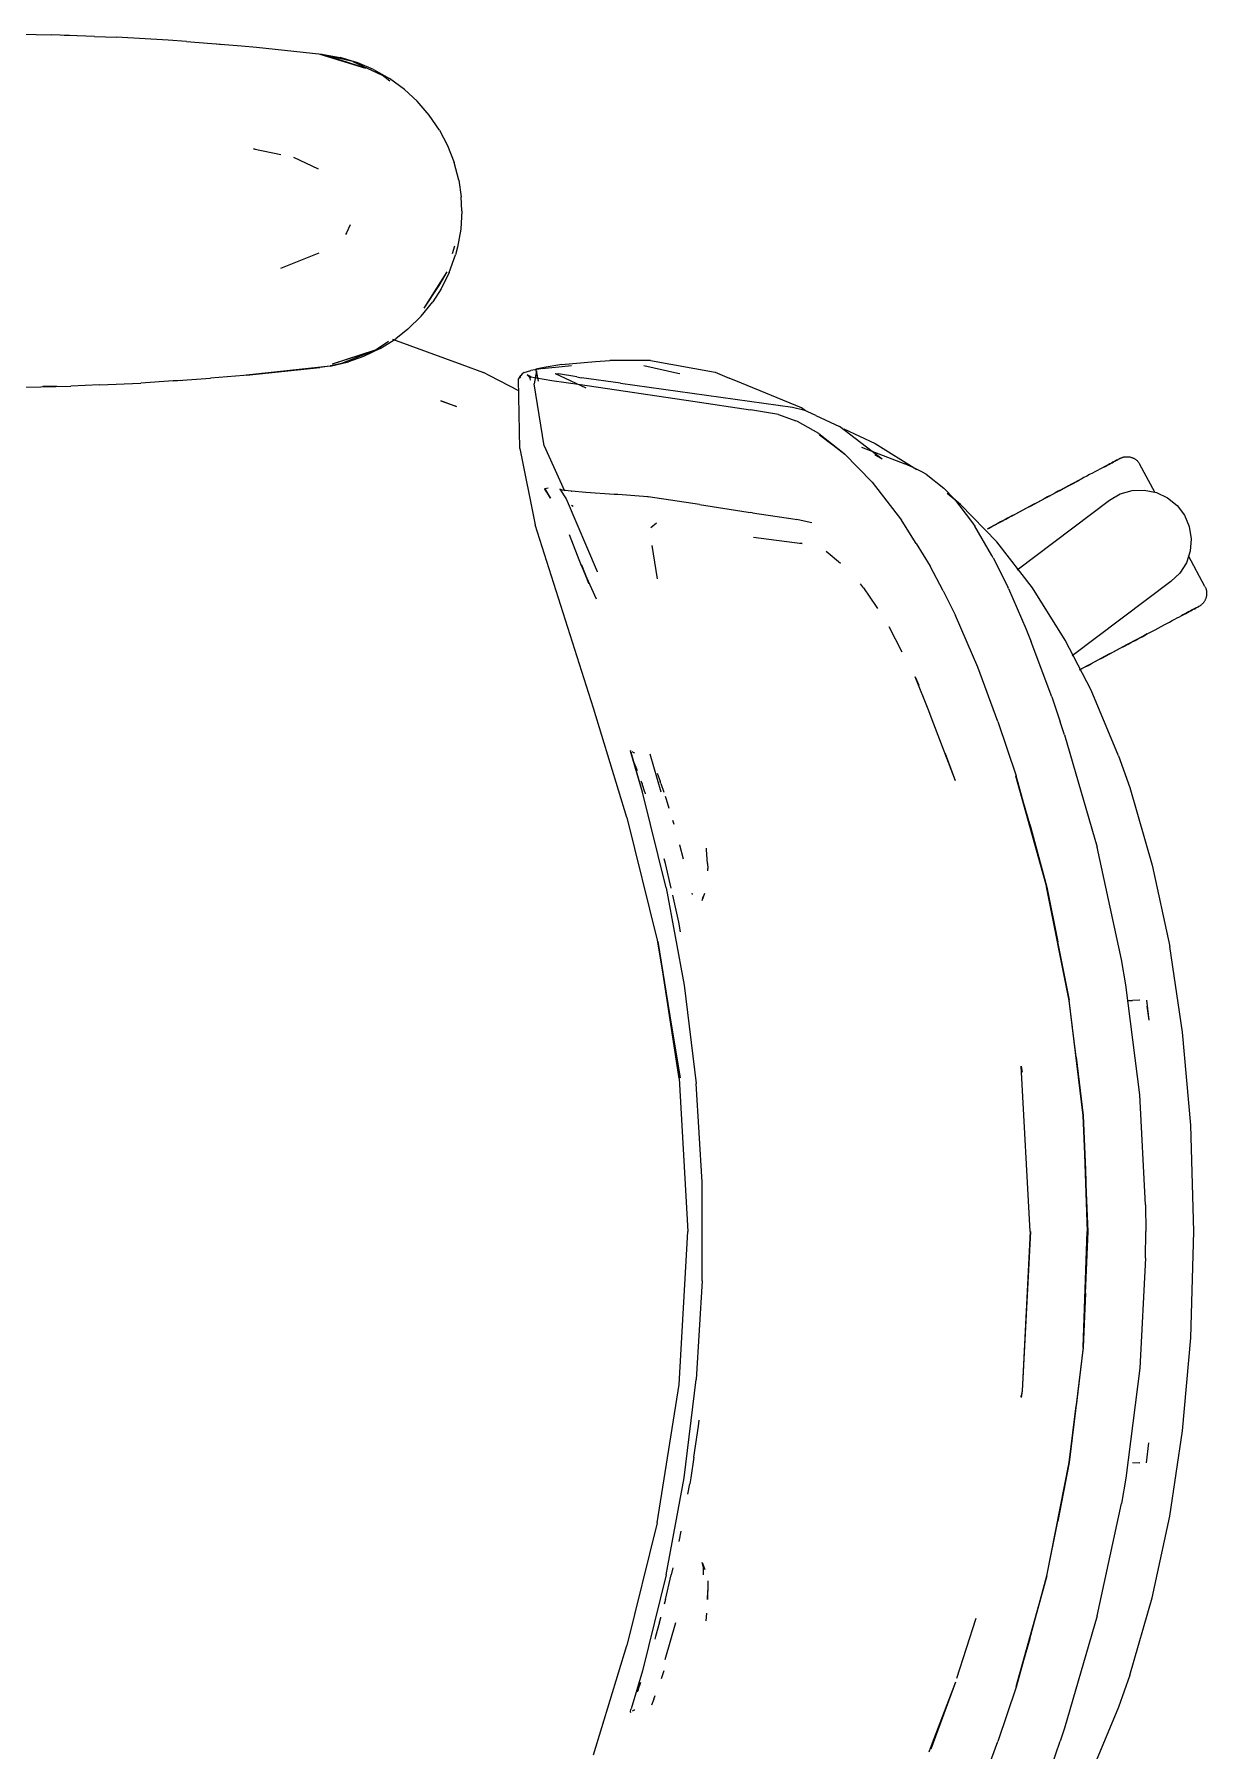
# Model space of a CAD drawing. Header units: millimetres. Extents: x 90978 to 295199, y -4084 to 97293.
# Drawn here: x 196813.5 to 197135, y 32575.9 to 33046.7 of the extents above; entities that cross this region are included whole.
import ezdxf

# ---------------------------------------------------------------- set-up
doc = ezdxf.new("R2010")
doc.units = ezdxf.units.MM
doc.header["$MEASUREMENT"] = 0
doc.layers.add('G-IMPT', color=8, linetype='CONTINUOUS', lineweight=9)
doc.layers.add('I-FURN', color=8, linetype='CONTINUOUS', lineweight=9)

msp = doc.modelspace()

# ---------------------------------------------------------------- linework, layer by layer
at = {"layer": 'G-IMPT'}
for p, q in [((196809.82, 33046.67), (196818.23, 33046.5)), ((196829.99, 33046.11), (196818.23, 33046.5)), ((196823.17, 33046.36), (196821.68, 33046.38)), ((196825.11, 33046.25), (196823.17, 33046.36)), ((196829.99, 33046.11), (196836.02, 33045.86)), ((196850.16, 33045.05), (196836.02, 33045.86)), ((196855.24, 33044.72), (196850.16, 33045.05)), ((196855.24, 33044.72), (196870.3, 33043.48)), ((196863.43, 33044.07), (196865.1, 33043.91)), ((196870.3, 33043.48), (196874.43, 33043.13)), ((196874.43, 33043.13), (196892.36, 33041.23)), ((196891.84, 33041.23), (196904.31, 33037.39)), ((196891.84, 33041.23), (196895.16, 33040.31)), ((196892.36, 33041.23), (196897.4, 33040.33)), ((196900.81, 33039.18), (196892.41, 33041.1)), ((196904.31, 33037.39), (196895.16, 33040.31)), ((196902.26, 33038.86), (196897.4, 33040.33)), ((196900.81, 33039.18), (196908.88, 33035.44)), ((196906.5, 33037.05), (196902.26, 33038.86)), ((196906.5, 33037.05), (196910.94, 33034.54)), ((196910.99, 33033.85), (196908.88, 33035.44)), ((196915.03, 33031.55), (196910.94, 33034.54)), ((196915.03, 33031.55), (196918.46, 33028.38)), ((196921.79, 33024.54), (196918.46, 33028.38)), ((196924.62, 33020.38), (196921.79, 33024.54)), ((196924.62, 33020.38), (196926.81, 33016.21)), ((196874.05, 33015.18), (196873.64, 33015.26)), ((196873.64, 33015.26), (196881.08, 33013.68)), ((196926.81, 33016.21), (196928.64, 33011.5)), ((196891.47, 33009.65), (196884.69, 33012.92)), ((196929.9, 33006.63), (196928.64, 33011.5)), ((196929.9, 33006.63), (196930.55, 33002.12)), ((196930.72, 32998.27), (196930.55, 33002.12)), ((196930.72, 32998.27), (196930.42, 32993.23)), ((196899.09, 32992.23), (196898.79, 32991.77)), ((196900.11, 32994.45), (196899.09, 32992.23)), ((196930.42, 32993.23), (196929.55, 32988.28)), ((196928.18, 32986.59), (196928.8, 32988.62)), ((196929.55, 32988.28), (196928.98, 32986.16)), ((196881.14, 32982.56), (196891.57, 32986.7)), ((196927.27, 32981.38), (196928.98, 32986.16)), ((196926.62, 32981.48), (196920.3, 32971.53)), ((196924.46, 32977.8), (196920.3, 32971.53)), ((196926.62, 32981.48), (196924.46, 32977.8)), ((196927.27, 32981.38), (196925.03, 32976.87)), ((196919.57, 32969.35), (196922.76, 32973.33)), ((196925.03, 32976.87), (196922.76, 32973.33)), ((196919.57, 32969.35), (196915.97, 32965.8)), ((196915.97, 32965.8), (196912.66, 32963.18)), ((196907.01, 32960.06), (196895.16, 32956.24)), ((196904.31, 32959.15), (196895.16, 32956.24)), ((196897.79, 32956.45), (196907.01, 32960.06)), ((196908.34, 32960.45), (196903.75, 32958.26)), ((196907.01, 32960.06), (196904.31, 32959.15)), ((196907.01, 32960.06), (196910.59, 32962.48)), ((196908.34, 32960.45), (196912.66, 32963.18)), ((196911.77, 32963.06), (196930.71, 32956.12)), ((196894.66, 32955.66), (196871.71, 32953.2)), ((196871.71, 32953.2), (196891.84, 32955.32)), ((196894.66, 32955.66), (196873.22, 32953.3)), ((196894.66, 32955.66), (196891.84, 32955.32)), ((196894.66, 32955.66), (196899.62, 32956.81)), ((196894.74, 32955.87), (196897.79, 32956.45)), ((196903.75, 32958.26), (196899.62, 32956.81)), ((196930.71, 32956.12), (196936.68, 32953.93)), ((196938.44, 32953), (196936.68, 32953.93)), ((196947.79, 32953.9), (196947.26, 32953.58)), ((196947.79, 32953.9), (196949.66, 32954.45)), ((196952.93, 32954.99), (196949.66, 32954.45)), ((196951.26, 32954.39), (196950.57, 32950.81)), ((196953.35, 32955.25), (196951.02, 32954.8)), ((196951.75, 32951.52), (196951.02, 32954.8)), ((196951.75, 32951.52), (196951.26, 32954.39)), ((196952.93, 32954.99), (196953.55, 32955.06)), ((196957.6, 32956.06), (196953.35, 32955.25)), ((196953.55, 32955.06), (196958.23, 32955.58)), ((196958.07, 32956.1), (196957.6, 32956.06)), ((196958.07, 32956.1), (196967.39, 32956.9)), ((196958.23, 32955.58), (196960.83, 32955.79)), ((196967.39, 32956.9), (196971.35, 32957.24)), ((196975.52, 32957.24), (196971.35, 32957.24)), ((196982.48, 32957.22), (196975.52, 32957.24)), ((196980.62, 32955.81), (196989.93, 32953.76)), ((196982.48, 32957.22), (197000.18, 32953.98)), ((197000.18, 32953.98), (197004.04, 32952.38)), ((196811.18, 32949.9), (196823.48, 32950.2)), ((196817.95, 32950.04), (196815.82, 32950.04)), ((196819.61, 32950.12), (196817.95, 32950.04)), ((196831.36, 32950.49), (196823.48, 32950.2)), ((196831.36, 32950.49), (196842.67, 32951.03)), ((196851.54, 32951.59), (196842.67, 32951.03)), ((196851.54, 32951.59), (196861.83, 32952.32)), ((196853.58, 32951.73), (196851.68, 32951.64)), ((196853.58, 32951.73), (196855, 32951.86)), ((196873.22, 32953.3), (196861.83, 32952.32)), ((196946.34, 32948.86), (196938.44, 32953)), ((196946.27, 32952.05), (196946.88, 32953.09)), ((196946.66, 32933.06), (196946.27, 32952.05)), ((196946.75, 32952.46), (196946.88, 32953.09)), ((196946.75, 32952.46), (196946.86, 32953.01)), ((196946.88, 32953.09), (196946.86, 32953.01)), ((196947.26, 32953.58), (196946.88, 32953.09)), ((196949.15, 32952.86), (196948.64, 32953.25)), ((196949.74, 32952.69), (196948.64, 32953.25)), ((196949.74, 32952.69), (196949.12, 32952.86)), ((196949.12, 32952.86), (196955.39, 32951.76)), ((196949.15, 32952.86), (196949.47, 32952.32)), ((196949.54, 32951.82), (196949.47, 32952.32)), ((196953.29, 32933.76), (196950.57, 32950.81)), ((196955.39, 32951.76), (196963.24, 32950.64)), ((196956.36, 32953.66), (196964.76, 32949.67)), ((196956.36, 32953.66), (196957.22, 32953.52)), ((196962.24, 32952.69), (196957.22, 32953.52)), ((196962.24, 32952.69), (196963.54, 32952.47)), ((196963.24, 32950.64), (196994.12, 32946.09)), ((196974.21, 32951.03), (196963.54, 32952.47)), ((196974.21, 32951.03), (197021.42, 32944.36)), ((196989.93, 32953.76), (196990.5, 32953.61)), ((197007.4, 32950.99), (197004.04, 32952.38)), ((197023.86, 32944.2), (197007.4, 32950.99)), ((196929.4, 32944.52), (196924.94, 32946.16)), ((196924.94, 32946.16), (196928.82, 32944.78)), ((196929.4, 32944.52), (196928.82, 32944.78)), ((196994.12, 32946.09), (197009.88, 32943.7)), ((197017.55, 32942.4), (197009.88, 32943.7)), ((197017.55, 32942.4), (197022.34, 32940.64)), ((197021.42, 32944.36), (197024.41, 32943.71)), ((197022.77, 32940.43), (197022.34, 32940.64)), ((197028.6, 32937.14), (197022.77, 32940.43)), ((197025.03, 32943.43), (197023.86, 32944.2)), ((197027.78, 32942.14), (197024.41, 32943.71)), ((197027.78, 32942.14), (197034.3, 32939.1)), ((197028.6, 32937.14), (197035.57, 32931.72)), ((197035.78, 32931.42), (197028.83, 32936.81)), ((197028.83, 32936.81), (197032.2, 32934.22)), ((197046, 32930.16), (197034.3, 32939.1)), ((197035.49, 32938.44), (197044.12, 32934.46)), ((196946.66, 32933.06), (196950.85, 32912.11)), ((196953.29, 32933.76), (196958.9, 32921.41)), ((197035.78, 32931.42), (197032.2, 32934.22)), ((197043.3, 32923.82), (197035.57, 32931.72)), ((197040.35, 32933.4), (197052.26, 32928.89)), ((197046, 32930.16), (197043.97, 32931.33)), ((197044.12, 32934.46), (197055.56, 32927.33)), ((197054.48, 32927.81), (197052.26, 32928.89)), ((197056.92, 32926.64), (197054.48, 32927.81)), ((197058.06, 32926.03), (197056.92, 32926.64)), ((197058.06, 32926.03), (197062.92, 32922.16)), ((196953.43, 32921.94), (196953.49, 32921.96)), ((196953.43, 32921.94), (196955.02, 32919.47)), ((196954.37, 32922.23), (196953.49, 32921.96)), ((196955.02, 32919.47), (196953.49, 32921.96)), ((196953.49, 32921.96), (196954.98, 32919.49)), ((196958.36, 32921.65), (196957.63, 32921.93)), ((196957.63, 32921.93), (196959.39, 32919.26)), ((196958.36, 32921.65), (196958.37, 32921.64)), ((196960.75, 32921.34), (196958.37, 32921.64)), ((196960.75, 32921.34), (196960.83, 32921.34)), ((196964.71, 32921.04), (196960.83, 32921.34)), ((196972.56, 32920.48), (196964.71, 32921.04)), ((197043.3, 32923.82), (197051.32, 32913.38)), ((197062.92, 32922.16), (197065.82, 32919.14)), ((196959.39, 32919.26), (196967.83, 32899.29)), ((196960.85, 32917.55), (196961.28, 32917.27)), ((196973.55, 32920.41), (196972.56, 32920.48)), ((196981.79, 32919.79), (196973.55, 32920.41)), ((196981.79, 32919.79), (196981.87, 32919.78)), ((196995.94, 32917.75), (196981.87, 32919.78)), ((196995.94, 32917.75), (197009.3, 32915.64)), ((197067.49, 32917.72), (197063.81, 32920.72)), ((197065.82, 32919.14), (197070.53, 32913.01)), ((197067.49, 32917.72), (197077.44, 32907.43)), ((196966.84, 32861.87), (196950.85, 32912.11)), ((196982.53, 32911.4), (196984.17, 32912.68)), ((197009.3, 32915.64), (197009.81, 32915.55)), ((197010.42, 32915.46), (197009.81, 32915.55)), ((197010.42, 32915.46), (197022.14, 32913.66)), ((197022.14, 32913.66), (197022.61, 32913.58)), ((197024.59, 32913.16), (197022.61, 32913.58)), ((197026.76, 32912.7), (197024.59, 32913.16)), ((197051.49, 32913.13), (197051.32, 32913.38)), ((197055.37, 32907.03), (197051.49, 32913.13)), ((197070.53, 32913.01), (197071.39, 32911.72)), ((197076.13, 32903.72), (197071.39, 32911.72)), ((196963.53, 32900.92), (196960.28, 32909.39)), ((197010.72, 32908.78), (197024.08, 32907)), ((197024.08, 32907), (197023.6, 32907.14)), ((197055.37, 32907.03), (197059.14, 32900.8)), ((197087.25, 32894.82), (197077.44, 32907.43)), ((196982.89, 32906.45), (196984.29, 32897.29)), ((196982.89, 32906.45), (196982.93, 32906.11)), ((197034.57, 32901.5), (197030.67, 32904.84)), ((197076.43, 32903.12), (197076.13, 32903.72)), ((197076.43, 32903.12), (197080.43, 32895.11)), ((196965.55, 32896.02), (196963.53, 32901.13)), ((196963.53, 32901.13), (196965.56, 32896.01)), ((196963.53, 32900.92), (196965.55, 32896.02)), ((196964.56, 32898.54), (196967.6, 32891.83)), ((196967.83, 32899.29), (196967.84, 32899.26)), ((197062.71, 32894.01), (197059.14, 32900.8)), ((197040.85, 32894.87), (197040.1, 32895.97)), ((197040.85, 32894.87), (197044.34, 32889.74)), ((197062.71, 32894.01), (197066.1, 32887.28)), ((197080.65, 32894.67), (197080.43, 32895.11)), ((197080.65, 32894.67), (197085.43, 32883.71)), ((197096.22, 32880.53), (197087.25, 32894.82)), ((197044.34, 32889.74), (197044.74, 32889.16)), ((197047.87, 32884.26), (197051.41, 32877.29)), ((197072.28, 32873.06), (197066.1, 32887.28)), ((197085.43, 32883.71), (197086.9, 32880.03)), ((197092.51, 32864.96), (197086.9, 32880.03)), ((197103.32, 32866.75), (197096.22, 32880.53)), ((197058.77, 32861.1), (197055.05, 32870.42)), ((197055.05, 32870.42), (197056.04, 32868.18)), ((197077.74, 32858.18), (197072.28, 32873.06)), ((197092.51, 32864.96), (197094.85, 32858.14)), ((197110.83, 32848.78), (197103.32, 32866.75)), ((196976.03, 32831.89), (196966.84, 32861.87)), ((197059.43, 32859.37), (197058.77, 32861.1)), ((197066.15, 32841.92), (197059.43, 32859.37)), ((197077.74, 32858.18), (197082.74, 32843.26)), ((197096.04, 32854.53), (197094.85, 32858.14)), ((196976.99, 32850.06), (196977.12, 32850.31)), ((197096.04, 32854.53), (197104.98, 32823.7)), ((196980.26, 32838.84), (196976.99, 32850.06)), ((196980.26, 32838.84), (196977.14, 32849.66)), ((196977.19, 32849.37), (196977.14, 32849.66)), ((196980.26, 32838.84), (196977.19, 32849.37)), ((196978.08, 32849.53), (196977.47, 32849.91)), ((196978.08, 32849.53), (196977.87, 32849.67)), ((196978.53, 32845.59), (196978.13, 32846.66)), ((196978.88, 32844.62), (196978.53, 32845.59)), ((196985.45, 32838.84), (196982.41, 32849.27)), ((197066.15, 32841.92), (197063.42, 32849.36)), ((197110.83, 32848.78), (197113.91, 32840.04)), ((196979.86, 32841.87), (196980.15, 32841.07)), ((196980.88, 32838.84), (196980.15, 32841.07)), ((196984.33, 32844.02), (196985.09, 32841.86)), ((196985.34, 32841.14), (196985.09, 32841.86)), ((196985.34, 32841.14), (196986.11, 32838.84)), ((197086.47, 32830.01), (197082.7, 32843.17)), ((197091.13, 32812.76), (197082.7, 32843.17)), ((197091.13, 32812.76), (197082.74, 32843.26)), ((196986.8, 32812.53), (196980.26, 32838.84)), ((196980.88, 32838.84), (196981.03, 32838.38)), ((196986.49, 32837.7), (196986.74, 32836.92)), ((196986.74, 32836.92), (196987.53, 32834.43)), ((197113.91, 32840.04), (197120.08, 32818.8)), ((196976.03, 32831.89), (196984.34, 32798.21)), ((196988.52, 32831.13), (196988.85, 32830.01)), ((197086.47, 32830.01), (197091.13, 32812.76)), ((196990.43, 32824.34), (196991.42, 32820.48)), ((196990.43, 32824.34), (196990.82, 32822.81)), ((196997.85, 32822.99), (196997.81, 32823.47)), ((196998.12, 32819.28), (196997.85, 32822.99)), ((197111.65, 32792.91), (197104.98, 32823.7)), ((196986.57, 32819.26), (196986.23, 32820.54)), ((196988.12, 32812.51), (196986.57, 32819.26)), ((196998.12, 32819.28), (196998.22, 32817.91)), ((196998.23, 32817.21), (196998.22, 32817.91)), ((197120.08, 32818.8), (197124.89, 32796.44)), ((197097.3, 32781.64), (197091.09, 32812.88)), ((197091.09, 32812.88), (197097.3, 32781.72)), ((197091.13, 32812.76), (197094.2, 32797.74)), ((196986.8, 32812.53), (196991.73, 32785.86)), ((196990.28, 32803.11), (196988.58, 32810.53)), ((196994.02, 32810.72), (196993.89, 32811.13)), ((196996.69, 32809.12), (196997.38, 32811.07)), ((196996.69, 32809.12), (196996.91, 32810.17)), ((196990.75, 32800.48), (196990.28, 32803.11)), ((196984.34, 32798.21), (196990.6, 32760.47)), ((196990.34, 32760.29), (196984.6, 32797.83)), ((196990.6, 32760.47), (196984.6, 32797.83)), ((197097.3, 32781.64), (197094.2, 32797.74)), ((197128.39, 32773.02), (197124.89, 32796.44)), ((197112.84, 32785.99), (197111.65, 32792.91)), ((196991.73, 32785.86), (196995.03, 32758.94)), ((197116.65, 32755.82), (197112.84, 32785.99)), ((197101.12, 32750.12), (197097.3, 32781.72)), ((197099.24, 32766.16), (197097.3, 32781.64)), ((197101.09, 32750.08), (197097.3, 32781.64)), ((197113.39, 32781.63), (197114.63, 32781.68)), ((197116.72, 32781.75), (197114.63, 32781.68)), ((197116.72, 32781.75), (197116.61, 32781.75)), ((197118.48, 32781.72), (197119.13, 32776.31)), ((197118.56, 32780.08), (197119.13, 32776.31)), ((197130.65, 32747.45), (197128.39, 32773.02)), ((197099.24, 32766.16), (197101.09, 32750.08)), ((197084.08, 32763.58), (197084.13, 32763.34)), ((197086.63, 32718.31), (197084.13, 32763.65)), ((197084.13, 32763.65), (197084.36, 32762.03)), ((197084.36, 32762.03), (197084.13, 32763.34)), ((196990.34, 32760.29), (196992.69, 32718.31)), ((196996.69, 32731.87), (196995.03, 32758.94)), ((197118.26, 32725.62), (197116.65, 32755.82)), ((197101.09, 32750.08), (197101.76, 32735.19)), ((197101.09, 32750.08), (197102.23, 32718.31)), ((197102.46, 32718.31), (197101.12, 32750.12)), ((197131.5, 32718.31), (197130.65, 32747.45)), ((197101.76, 32735.19), (197102.23, 32718.31)), ((196996.69, 32704.75), (196996.69, 32731.87)), ((197118.26, 32725.62), (197118.36, 32718.31)), ((196990.34, 32676.32), (196992.69, 32718.31)), ((197086.69, 32718.31), (197084.36, 32674.58)), ((197086.63, 32718.31), (197084.36, 32674.58)), ((197101.09, 32686.53), (197102.23, 32718.31)), ((197101.12, 32686.49), (197102.46, 32718.31)), ((197101.76, 32701.42), (197102.23, 32718.31)), ((197118.26, 32710.99), (197118.36, 32718.31)), ((197130.65, 32689.17), (197131.5, 32718.31)), ((197118.26, 32710.99), (197116.65, 32680.79)), ((196996.69, 32704.75), (196995.03, 32677.68)), ((197101.76, 32701.42), (197101.09, 32686.53)), ((197101.09, 32686.53), (197097.3, 32654.98)), ((197101.12, 32686.49), (197097.3, 32654.9)), ((197101.09, 32686.53), (197099.24, 32670.45)), ((197128.39, 32663.59), (197130.65, 32689.17)), ((196984.34, 32638.41), (196990.34, 32676.32)), ((196991.73, 32650.76), (196995.03, 32677.68)), ((197116.65, 32680.79), (197112.84, 32650.62)), ((197084.08, 32673.03), (197084.13, 32673.27)), ((197084.36, 32674.58), (197084.1, 32672.8)), ((197084.36, 32674.58), (197084.13, 32673.27)), ((197097.3, 32654.98), (197099.24, 32670.45)), ((196994.36, 32656.38), (196995.65, 32664.91)), ((196995.65, 32664.91), (196995.83, 32666.57)), ((197124.89, 32640.18), (197128.39, 32663.59)), ((197118.48, 32654.89), (197119.13, 32660.31)), ((196994.36, 32656.38), (196993.51, 32650.76)), ((197091.13, 32623.85), (197097.3, 32654.98)), ((197091.13, 32623.85), (197097.3, 32654.9)), ((197097.3, 32654.98), (197094.2, 32638.87)), ((197114.63, 32654.94), (197116.72, 32654.86)), ((197116.72, 32654.86), (197116.61, 32654.86)), ((196986.8, 32624.09), (196991.73, 32650.76)), ((196992.7, 32646.23), (196993.26, 32649.13)), ((196993.51, 32650.76), (196993.26, 32649.13)), ((197112.84, 32650.62), (197111.65, 32643.7)), ((197104.98, 32612.91), (197111.65, 32643.7)), ((197091.13, 32623.85), (197094.2, 32638.87)), ((197120.08, 32617.81), (197124.89, 32640.18)), ((196984.34, 32638.41), (196976.03, 32604.72)), ((196990.78, 32636.13), (196990.24, 32633.31)), ((196988.58, 32626.08), (196988.12, 32624.1)), ((196996.91, 32626.45), (196996.69, 32627.49)), ((196996.69, 32627.49), (196997.38, 32625.55)), ((196996.91, 32626.45), (196996.94, 32624.14)), ((196986.8, 32624.09), (196980.26, 32597.77)), ((196986.57, 32617.35), (196988.12, 32624.1)), ((196996.95, 32624.28), (196996.94, 32624.14)), ((196998.23, 32622.44), (196998.14, 32617.38)), ((196998.14, 32617.38), (196998.22, 32619.66)), ((196998.23, 32622.44), (196998.22, 32619.66)), ((197091.13, 32623.85), (197082.7, 32593.44)), ((197091.13, 32623.85), (197082.74, 32593.35)), ((197086.47, 32606.6), (197091.13, 32623.85)), ((196986.57, 32617.35), (196986.23, 32616.06)), ((197113.91, 32596.57), (197120.08, 32617.81)), ((196984.95, 32611.19), (196983.84, 32607.2)), ((196984.95, 32611.19), (196985.27, 32612.33)), ((196985.27, 32612.33), (196985.32, 32612.51)), ((196986.54, 32600.87), (196989.39, 32611.06)), ((196997.83, 32613.59), (196997.61, 32611.49)), ((197071.68, 32612.16), (197066.42, 32595.68)), ((197071.68, 32612.16), (197070.6, 32608.73)), ((197104.98, 32612.91), (197096.04, 32582.08)), ((196983.84, 32607.2), (196983.63, 32606.51)), ((197086.47, 32606.6), (197082.7, 32593.44)), ((196966.84, 32574.75), (196976.03, 32604.72)), ((196980.26, 32597.77), (196977.18, 32587.34)), ((196986.1, 32597.78), (196985.37, 32595.56)), ((197113.91, 32596.57), (197110.83, 32587.83)), ((196979.1, 32592.57), (196978.85, 32591.91)), ((196979.1, 32592.57), (196979.84, 32594.67)), ((197066.15, 32594.69), (197059.33, 32576.28)), ((197066.15, 32594.69), (197059.43, 32577.24)), ((197082.74, 32593.35), (197077.74, 32578.43)), ((196976.99, 32586.55), (196977.04, 32586.78)), ((196977.04, 32586.78), (196977.12, 32587.07)), ((196977.12, 32587.07), (196977.18, 32587.34)), ((196978.08, 32587.09), (196977.47, 32586.7)), ((196978.08, 32587.09), (196977.87, 32586.94)), ((196983.38, 32590.02), (196982.77, 32588.36)), ((196983.38, 32590.02), (196983.76, 32591.03)), ((197110.83, 32587.83), (197103.32, 32569.86)), ((196977.07, 32586.31), (196976.99, 32586.55)), ((197096.04, 32582.08), (197094.85, 32578.48)), ((197059.43, 32577.24), (197058.77, 32575.52)), ((197072.28, 32563.55), (197077.74, 32578.43)), ((197092.44, 32571.54), (197094.85, 32578.48))]:
    msp.add_line(p, q, dxfattribs=at)
at = {"layer": 'I-FURN'}
for p, q in [((197111.19, 32930.31), (197111.09, 32930.26)), ((197111.14, 32930.28), (197111.22, 32930.33)), ((197111.25, 32930.34), (197111.19, 32930.31)), ((197111.22, 32930.33), (197111.26, 32930.35)), ((197111.27, 32930.35), (197111.25, 32930.34)), ((197111.26, 32930.35), (197111.27, 32930.35)), ((197111.27, 32930.35), (197111.41, 32930.43)), ((197111.41, 32930.43), (197111.56, 32930.49)), ((197111.56, 32930.49), (197111.71, 32930.55)), ((197111.71, 32930.55), (197111.86, 32930.61)), ((197111.86, 32930.61), (197112.01, 32930.66)), ((197112.01, 32930.66), (197112.17, 32930.7)), ((197112.17, 32930.7), (197112.33, 32930.74)), ((197112.33, 32930.74), (197112.48, 32930.77)), ((197112.48, 32930.77), (197112.64, 32930.79)), ((197112.64, 32930.79), (197112.8, 32930.81)), ((197112.8, 32930.81), (197112.97, 32930.82)), ((197112.97, 32930.82), (197113.13, 32930.82)), ((197113.13, 32930.82), (197113.29, 32930.82)), ((197113.29, 32930.82), (197113.45, 32930.81)), ((197113.45, 32930.81), (197113.61, 32930.8)), ((197113.61, 32930.8), (197113.77, 32930.78)), ((197113.77, 32930.78), (197113.93, 32930.75)), ((197113.93, 32930.75), (197114.09, 32930.72)), ((197114.09, 32930.72), (197114.24, 32930.68)), ((197114.24, 32930.68), (197114.4, 32930.63)), ((197114.4, 32930.63), (197114.55, 32930.58)), ((197114.55, 32930.58), (197114.7, 32930.52)), ((197114.7, 32930.52), (197114.85, 32930.46)), ((197114.85, 32930.46), (197114.99, 32930.38)), ((197114.99, 32930.38), (197115.13, 32930.31)), ((197115.13, 32930.31), (197115.27, 32930.23)), ((197102.91, 32925.91), (197102.15, 32925.5)), ((197103.65, 32926.3), (197102.91, 32925.91)), ((197104.35, 32926.67), (197103.65, 32926.3)), ((197105.03, 32927.04), (197104.35, 32926.67)), ((197105.68, 32927.38), (197105.03, 32927.04)), ((197106.29, 32927.71), (197105.68, 32927.38)), ((197106.88, 32928.02), (197106.29, 32927.71)), ((197106.57, 32927.85), (197107.14, 32928.15)), ((197107.43, 32928.31), (197106.88, 32928.02)), ((197107.14, 32928.15), (197107.67, 32928.44)), ((197107.95, 32928.59), (197107.43, 32928.31)), ((197107.67, 32928.44), (197108.17, 32928.71)), ((197108.43, 32928.84), (197107.95, 32928.59)), ((197108.17, 32928.71), (197108.64, 32928.95)), ((197108.88, 32929.08), (197108.43, 32928.84)), ((197108.64, 32928.95), (197109.07, 32929.18)), ((197109.29, 32929.3), (197108.88, 32929.08)), ((197109.07, 32929.18), (197109.46, 32929.39)), ((197109.66, 32929.5), (197109.29, 32929.3)), ((197109.46, 32929.39), (197109.82, 32929.58)), ((197109.99, 32929.67), (197109.66, 32929.5)), ((197109.82, 32929.58), (197110.13, 32929.75)), ((197110.29, 32929.83), (197109.99, 32929.67)), ((197110.13, 32929.75), (197110.41, 32929.9)), ((197110.55, 32929.97), (197110.29, 32929.83)), ((197110.41, 32929.9), (197110.65, 32930.03)), ((197110.77, 32930.09), (197110.55, 32929.97)), ((197110.65, 32930.03), (197110.86, 32930.13)), ((197110.95, 32930.18), (197110.77, 32930.09)), ((197110.86, 32930.13), (197111.02, 32930.22)), ((197111.09, 32930.26), (197110.95, 32930.18)), ((197111.02, 32930.22), (197111.14, 32930.28)), ((197115.27, 32930.23), (197115.41, 32930.14)), ((197115.41, 32930.14), (197115.54, 32930.05)), ((197115.54, 32930.05), (197115.67, 32929.95)), ((197115.67, 32929.95), (197115.79, 32929.85)), ((197115.79, 32929.85), (197115.91, 32929.74)), ((197115.91, 32929.74), (197116.03, 32929.63)), ((197116.03, 32929.63), (197116.14, 32929.51)), ((197116.14, 32929.51), (197116.25, 32929.39)), ((197116.25, 32929.39), (197116.35, 32929.26)), ((197116.35, 32929.26), (197116.44, 32929.13)), ((197116.44, 32929.13), (197116.53, 32929)), ((197116.53, 32929), (197116.62, 32928.86)), ((197116.62, 32928.86), (197116.7, 32928.72)), ((197116.7, 32928.72), (197116.72, 32928.69)), ((197120.75, 32921.1), (197116.72, 32928.69)), ((197092.82, 32920.54), (197093.78, 32921.05)), ((197094.3, 32921.33), (197093.34, 32920.82)), ((197093.78, 32921.05), (197094.73, 32921.56)), ((197095.24, 32921.83), (197094.3, 32921.33)), ((197094.73, 32921.56), (197095.67, 32922.06)), ((197096.17, 32922.32), (197095.24, 32921.83)), ((197095.67, 32922.06), (197096.59, 32922.55)), ((197097.08, 32922.81), (197096.17, 32922.32)), ((197096.59, 32922.55), (197097.5, 32923.03)), ((197097.98, 32923.29), (197097.08, 32922.81)), ((197097.5, 32923.03), (197098.39, 32923.5)), ((197098.86, 32923.75), (197097.98, 32923.29)), ((197098.39, 32923.5), (197099.25, 32923.96)), ((197099.71, 32924.21), (197098.86, 32923.75)), ((197099.25, 32923.96), (197100.1, 32924.41)), ((197100.55, 32924.65), (197099.71, 32924.21)), ((197101.36, 32925.08), (197100.55, 32924.65)), ((197102.15, 32925.5), (197101.36, 32925.08)), ((197111.29, 32920.6), (197114.53, 32921.54)), ((197114.53, 32921.54), (197117.9, 32921.68)), ((197117.9, 32921.68), (197121.21, 32921.01)), ((197121.21, 32921.01), (197124.26, 32919.57)), ((197083.06, 32899.83), (197108.38, 32918.91)), ((197083.85, 32915.77), (197084.86, 32916.31)), ((197085.4, 32916.6), (197084.39, 32916.06)), ((197084.86, 32916.31), (197085.86, 32916.84)), ((197086.4, 32917.13), (197085.4, 32916.6)), ((197085.86, 32916.84), (197086.87, 32917.38)), ((197087.41, 32917.67), (197086.4, 32917.13)), ((197086.87, 32917.38), (197087.87, 32917.91)), ((197088.41, 32918.2), (197087.41, 32917.67)), ((197087.87, 32917.91), (197088.87, 32918.44)), ((197089.41, 32918.73), (197088.41, 32918.2)), ((197088.87, 32918.44), (197089.87, 32918.97)), ((197090.4, 32919.26), (197089.41, 32918.73)), ((197089.87, 32918.97), (197090.86, 32919.5)), ((197091.39, 32919.78), (197090.4, 32919.26)), ((197090.86, 32919.5), (197091.84, 32920.02)), ((197092.37, 32920.3), (197091.39, 32919.78)), ((197091.84, 32920.02), (197092.82, 32920.54)), ((197093.34, 32920.82), (197092.37, 32920.3)), ((197108.38, 32918.91), (197111.29, 32920.6)), ((197124.26, 32919.57), (197126.88, 32917.44)), ((197126.88, 32917.44), (197128.91, 32914.74)), ((197075.18, 32911.16), (197076.09, 32911.65)), ((197076.59, 32911.92), (197075.67, 32911.42)), ((197076.09, 32911.65), (197077.02, 32912.14)), ((197077.53, 32912.41), (197076.59, 32911.92)), ((197077.02, 32912.14), (197077.97, 32912.65)), ((197078.48, 32912.92), (197077.53, 32912.41)), ((197077.97, 32912.65), (197078.93, 32913.15)), ((197079.45, 32913.43), (197078.48, 32912.92)), ((197078.93, 32913.15), (197079.89, 32913.67)), ((197080.42, 32913.95), (197079.45, 32913.43)), ((197079.89, 32913.67), (197080.87, 32914.19)), ((197081.4, 32914.47), (197080.42, 32913.95)), ((197080.87, 32914.19), (197081.86, 32914.71)), ((197082.4, 32915), (197081.4, 32914.47)), ((197081.86, 32914.71), (197082.85, 32915.24)), ((197083.39, 32915.53), (197082.4, 32915)), ((197082.85, 32915.24), (197083.85, 32915.77)), ((197084.39, 32916.06), (197083.39, 32915.53)), ((197128.91, 32914.74), (197130.23, 32911.64)), ((197130.23, 32911.64), (197130.78, 32908.31)), ((197075.67, 32911.42), (197074.77, 32910.94)), ((197130.78, 32908.31), (197130.51, 32904.95)), ((197130.51, 32904.95), (197129.45, 32901.75)), ((197134.53, 32895.19), (197130.06, 32903.6)), ((197127.65, 32898.9), (197125.22, 32896.56)), ((197129.45, 32901.75), (197127.65, 32898.9)), ((197125.22, 32896.56), (197098.15, 32876.16)), ((197134.53, 32895.19), (197134.6, 32895.04)), ((197134.6, 32895.04), (197134.67, 32894.9)), ((197134.67, 32894.9), (197134.73, 32894.75)), ((197134.73, 32894.75), (197134.79, 32894.6)), ((197134.79, 32894.6), (197134.84, 32894.44)), ((197134.84, 32894.44), (197134.88, 32894.29)), ((197134.88, 32894.29), (197134.92, 32894.13)), ((197134.92, 32894.13), (197134.95, 32893.97)), ((197134.96, 32892.69), (197134.93, 32892.53)), ((197134.95, 32893.97), (197134.97, 32893.81)), ((197134.98, 32892.85), (197134.96, 32892.69)), ((197134.97, 32893.81), (197134.99, 32893.65)), ((197134.99, 32893.01), (197134.98, 32892.85)), ((197134.99, 32893.65), (197135, 32893.49)), ((197135, 32893.17), (197134.99, 32893.01)), ((197135, 32893.49), (197135, 32893.33)), ((197135, 32893.33), (197135, 32893.17)), ((197129.54, 32887.97), (197129.03, 32887.7)), ((197129.27, 32887.82), (197129.77, 32888.09)), ((197130.02, 32888.23), (197129.54, 32887.97)), ((197129.77, 32888.09), (197130.23, 32888.34)), ((197130.47, 32888.46), (197130.02, 32888.23)), ((197130.23, 32888.34), (197130.66, 32888.57)), ((197130.88, 32888.68), (197130.47, 32888.46)), ((197130.66, 32888.57), (197131.06, 32888.78)), ((197131.25, 32888.88), (197130.88, 32888.68)), ((197131.06, 32888.78), (197131.41, 32888.96)), ((197131.59, 32889.06), (197131.25, 32888.88)), ((197131.41, 32888.96), (197131.73, 32889.13)), ((197131.89, 32889.22), (197131.59, 32889.06)), ((197131.73, 32889.13), (197132.01, 32889.28)), ((197132.14, 32889.35), (197131.89, 32889.22)), ((197132.01, 32889.28), (197132.25, 32889.41)), ((197132.36, 32889.47), (197132.14, 32889.35)), ((197132.25, 32889.41), (197132.45, 32889.52)), ((197132.54, 32889.57), (197132.36, 32889.47)), ((197132.45, 32889.52), (197132.61, 32889.6)), ((197132.68, 32889.64), (197132.54, 32889.57)), ((197132.61, 32889.6), (197132.74, 32889.67)), ((197132.78, 32889.69), (197132.68, 32889.64)), ((197132.74, 32889.67), (197132.82, 32889.71)), ((197132.85, 32889.73), (197132.78, 32889.69)), ((197132.82, 32889.71), (197132.86, 32889.73)), ((197132.87, 32889.74), (197132.85, 32889.73)), ((197132.86, 32889.73), (197132.87, 32889.74)), ((197132.9, 32889.76), (197132.87, 32889.74)), ((197133.04, 32889.84), (197132.9, 32889.76)), ((197133.18, 32889.92), (197133.04, 32889.84)), ((197133.31, 32890.01), (197133.18, 32889.92)), ((197133.44, 32890.11), (197133.31, 32890.01)), ((197133.57, 32890.21), (197133.44, 32890.11)), ((197133.69, 32890.32), (197133.57, 32890.21)), ((197133.81, 32890.43), (197133.69, 32890.32)), ((197133.92, 32890.54), (197133.81, 32890.43)), ((197134.03, 32890.66), (197133.92, 32890.54)), ((197134.13, 32890.79), (197134.03, 32890.66)), ((197134.23, 32890.92), (197134.13, 32890.79)), ((197134.32, 32891.05), (197134.23, 32890.92)), ((197134.41, 32891.18), (197134.32, 32891.05)), ((197134.49, 32891.32), (197134.41, 32891.18)), ((197134.56, 32891.47), (197134.49, 32891.32)), ((197134.63, 32891.61), (197134.56, 32891.47)), ((197134.7, 32891.76), (197134.63, 32891.61)), ((197134.76, 32891.91), (197134.7, 32891.76)), ((197134.81, 32892.06), (197134.76, 32891.91)), ((197134.86, 32892.22), (197134.81, 32892.06)), ((197134.9, 32892.37), (197134.86, 32892.22)), ((197134.93, 32892.53), (197134.9, 32892.37)), ((197119.98, 32882.89), (197120.85, 32883.35)), ((197120.85, 32883.35), (197121.7, 32883.8)), ((197121.7, 32883.8), (197122.52, 32884.24)), ((197122.52, 32884.24), (197123.32, 32884.66)), ((197123.32, 32884.66), (197124.1, 32885.08)), ((197124.1, 32885.08), (197124.85, 32885.47)), ((197124.85, 32885.47), (197125.57, 32885.86)), ((197125.57, 32885.86), (197126.26, 32886.23)), ((197126.26, 32886.23), (197126.93, 32886.58)), ((197126.93, 32886.58), (197127.56, 32886.92)), ((197127.56, 32886.92), (197128.16, 32887.24)), ((197128.47, 32887.4), (197127.89, 32887.09)), ((197128.16, 32887.24), (197128.73, 32887.54)), ((197129.03, 32887.7), (197128.47, 32887.4)), ((197128.73, 32887.54), (197129.27, 32887.82)), ((197112, 32878.64), (197111.01, 32878.11)), ((197111.46, 32878.36), (197112.46, 32878.88)), ((197112.99, 32879.17), (197112, 32878.64)), ((197112.46, 32878.88), (197113.44, 32879.41)), ((197113.97, 32879.69), (197112.99, 32879.17)), ((197113.44, 32879.41), (197114.41, 32879.93)), ((197114.94, 32880.2), (197113.97, 32879.69)), ((197114.41, 32879.93), (197115.38, 32880.44)), ((197115.89, 32880.71), (197114.94, 32880.2)), ((197115.38, 32880.44), (197116.33, 32880.94)), ((197116.84, 32881.21), (197115.89, 32880.71)), ((197116.33, 32880.94), (197117.27, 32881.44)), ((197117.77, 32881.71), (197116.84, 32881.21)), ((197117.27, 32881.44), (197118.19, 32881.93)), ((197118.68, 32882.19), (197117.77, 32881.71)), ((197118.19, 32881.93), (197119.09, 32882.41)), ((197119.09, 32882.41), (197119.98, 32882.89)), ((197103, 32873.86), (197102.02, 32873.33)), ((197102.47, 32873.57), (197103.46, 32874.1)), ((197103.99, 32874.38), (197103, 32873.86)), ((197103.46, 32874.1), (197104.45, 32874.63)), ((197104.99, 32874.91), (197103.99, 32874.38)), ((197104.45, 32874.63), (197105.45, 32875.16)), ((197105.99, 32875.45), (197104.99, 32874.91)), ((197105.45, 32875.16), (197106.45, 32875.69)), ((197106.99, 32875.98), (197105.99, 32875.45)), ((197106.45, 32875.69), (197107.46, 32876.23)), ((197108, 32876.52), (197106.99, 32875.98)), ((197107.46, 32876.23), (197108.46, 32876.76)), ((197109, 32877.05), (197108, 32876.52)), ((197108.46, 32876.76), (197109.47, 32877.3)), ((197110.01, 32877.58), (197109, 32877.05)), ((197109.47, 32877.3), (197110.47, 32877.83)), ((197111.01, 32878.11), (197110.01, 32877.58)), ((197110.47, 32877.83), (197111.46, 32878.36)), ((197101.04, 32872.82), (197100.08, 32872.3)), ((197100.52, 32872.54), (197101.49, 32873.05)), ((197102.02, 32873.33), (197101.04, 32872.82)), ((197101.49, 32873.05), (197102.47, 32873.57))]:
    msp.add_line(p, q, dxfattribs=at)

doc.saveas('drawing.dxf')
